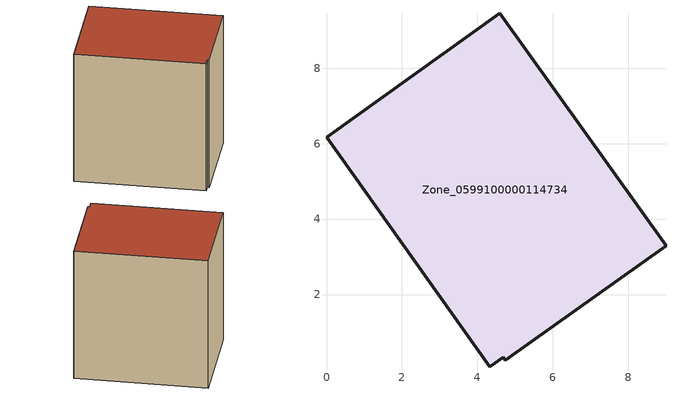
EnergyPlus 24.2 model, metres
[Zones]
Zone_0599100000114734
 floor ground (C_G): 4.74,0.25 4.68,0.34 4.33,0.09 0,6.16 4.6,9.45 9,3.29 z0
 wall outside (C_F): 9,3.29 4.6,9.45 0,6.16 4.33,0.09 4.68,0.34 4.74,0.25 9,3.29 z0:8.07
 roof outside (C_R): 4.68,0.34 4.74,0.25 9,3.29 4.6,9.45 0,6.16 4.33,0.09 z8.07
[BUILDING]
Pand.0599100000114734: North Axis=0; Terrain=City; Loads Convergence Tolerance Value=0.04; Temperature Convergence Tolerance Value=0.4; Solar Distribution=FullExterior; Maximum Number of Warmup Days=25; Minimum Number of Warmup Days=1
[Site:Location]
Rotterdam.The.Hague.AP_ZH_NLD Design_Conditions: Latitude=51.96; Longitude=4.45; Time Zone=1; Elevation=-4.5
[SITE:GROUNDTEMPERATURE:BUILDINGSURFACE]
18, 18, 18, 18, 18, 18, 18, 18, 18, 18, 18, 18
[MATERIAL] Thermal Absorptance=0.9; Solar Absorptance=0.7; Visible Absorptance=0.7
Name | Roughness | Thickness | Conductivity | Density | Specific Heat
G.TC.1975-1991 | MediumSmooth | 0.15 | 0.288461 | 540 | 1210
F.TC.1975-1991 | Rough | 0.3 | 0.230769 | 1920 | 840
R.TC.1975-1991 | MediumRough | 0.2 | 0.153846 | 1500 | 1000
[CONSTRUCTION]
C_G: G.TC.1975-1991
C_F: F.TC.1975-1991
C_R: R.TC.1975-1991
[ZONE]
Zone_0599100000114734: Type=1; Multiplier=1; Ceiling Height=Autocalculate; Volume=Autocalculate; Floor Area=autocalculate; Part of Total Floor Area=Yes
[ZONEINFILTRATION:DESIGNFLOWRATE]
Infil_Zone_0599100000114734: Zone or ZoneList or Space or SpaceList=Zone_0599100000114734; Schedule=AlwaysOn; Design Flow Rate Calculation Method=Flow/Area; Flow Rate per Floor Area=0.003; Constant Term Coefficient=1; Temperature Term Coefficient=0; Velocity Term Coefficient=0; Velocity Squared Term Coefficient=0
[HVACTEMPLATE:ZONE:IDEALLOADSAIRSYSTEM]
Zone_0599100000114734: Maximum Heating Supply Air Temperature=50; Minimum Cooling Supply Air Temperature=13; Maximum Heating Supply Air Humidity Ratio=0.0156; Minimum Cooling Supply Air Humidity Ratio=0.0077; Heating Limit=NoLimit; Cooling Limit=NoLimit; Dehumidification Control Type=ConstantSensibleHeatRatio; Cooling Sensible Heat Ratio=0.7; Dehumidification Setpoint=60; Humidification Control Type=None; Humidification Setpoint=30; Outdoor Air Method=None; Outdoor Air Flow Rate per Person=0.00944; Outdoor Air Flow Rate per Zone Floor Area=0; Outdoor Air Flow Rate per Zone=0; Demand Controlled Ventilation Type=None; Outdoor Air Economizer Type=NoEconomizer; Heat Recovery Type=None; Sensible Heat Recovery Effectiveness=0.7; Latent Heat Recovery Effectiveness=0.65
[ZONECONTROL:THERMOSTAT]
ThermostatControl_Zone_0599100000114734: Zone or ZoneList=Zone_0599100000114734; Control Type Schedule=DualSetpointControlType; Control 1=Thermostat_Zone_0599100000114734; Temperature Difference Between Cutout And Setpoint=0
[THERMOSTATSETPOINT:DUALSETPOINT]
Thermostat_Zone_0599100000114734: Heating Setpoint Temperature Schedule=HeatingSetpoint_Zone_0599100000114734; Cooling Setpoint Temperature Schedule=CoolingSetpoint_Zone_0599100000114734
[SCHEDULE:COMPACT]
HeatingSetpoint_Zone_0599100000114734: Through: 12/31, For: AllDays, Until: 24:00, 21
CoolingSetpoint_Zone_0599100000114734: Through: 12/31, For: AllDays, Until: 24:00, 24
DualSetpointControlType: Through: 12/31, For: AllDays, Until: 24:00, 4
AlwaysOn: Through: 12/31, For: AllDays, Until: 24:00, 1
